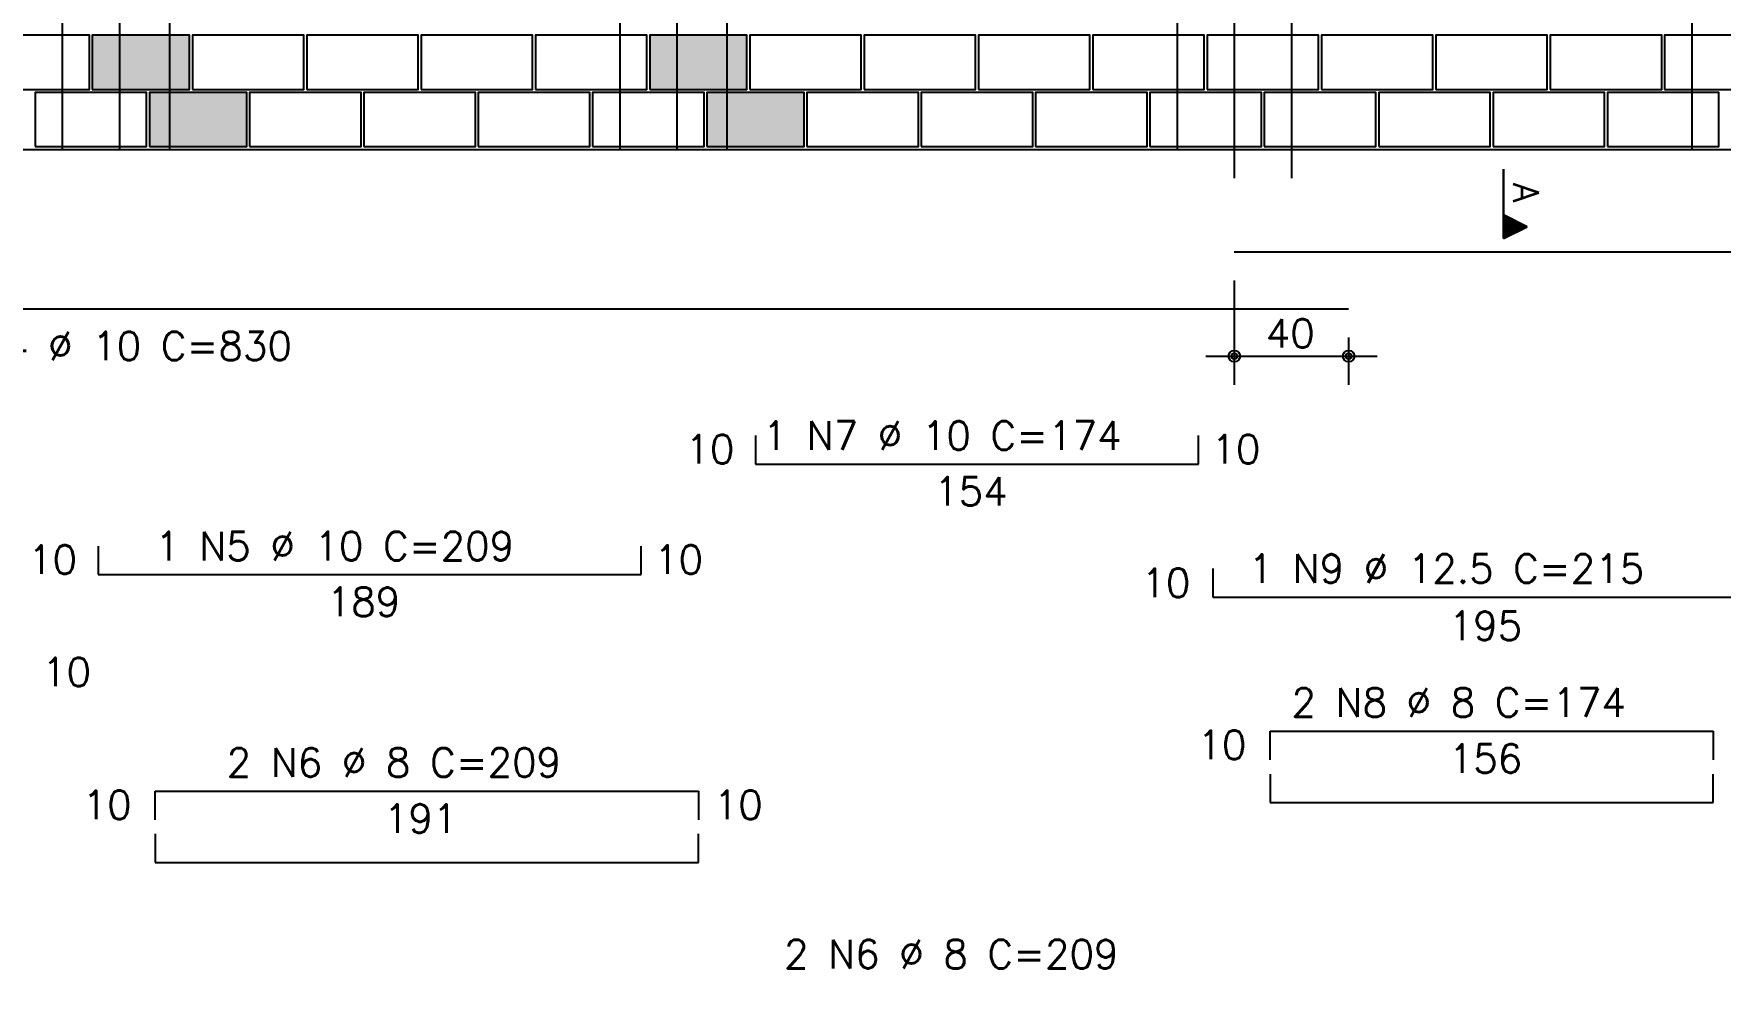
# Model space of a CAD drawing. Extents: x -1.9 to 86, y -1.6 to 60.9.
# Drawn here: x 14.34 to 26.14, y 26.33 to 32.92 of the extents above; entities that cross this region are included whole.
import ezdxf

# ---------------------------------------------------------------- set-up
doc = ezdxf.new("R2010")
doc.units = 0
doc.header["$MEASUREMENT"] = 0
for name, color, linetype in [('PENA_01', 1, 'CONTINUOUS'), ('PENA_02', 2, 'CONTINUOUS'), ('PENA_03', 3, 'CONTINUOUS'), ('PENA_05', 5, 'CONTINUOUS'), ('PENA_21', 100, 'CONTINUOUS')]:
    doc.layers.add(name, color=color, linetype=linetype)
doc.styles.get("Standard").update_dxf_attribs({"font": 'ROMANS.SHX'})

msp = doc.modelspace()

# ---------------------------------------------------------------- linework, layer by layer
at = {"layer": 'PENA_01', "linetype": 'Continuous'}
for p, q in [((22.741532, 31.195211), (22.741532, 30.464942)), ((23.541532, 30.795211), (23.541532, 30.464942)), ((22.541532, 30.664942), (23.741532, 30.664942))]:
    msp.add_line(p, q, dxfattribs=at)
at = {"layer": 'PENA_02', "linetype": 'Continuous'}
msp.add_line((6.551532, 32.110798), (54.831532, 32.110798), dxfattribs=at)
for points in [[(13.951532, 32.530798), (14.731532, 32.530798), (14.731532, 32.910798), (13.951532, 32.910798), (13.951532, 32.530798)], [(14.751532, 32.530798), (15.431532, 32.530798), (15.431532, 32.910798), (14.751532, 32.910798), (14.751532, 32.530798)], [(15.451532, 32.530798), (16.231532, 32.530798), (16.231532, 32.910798), (15.451532, 32.910798), (15.451532, 32.530798)], [(16.251532, 32.530798), (17.031532, 32.530798), (17.031532, 32.910798), (16.251532, 32.910798), (16.251532, 32.530798)], [(17.051532, 32.530798), (17.831532, 32.530798), (17.831532, 32.910798), (17.051532, 32.910798), (17.051532, 32.530798)], [(17.851532, 32.530798), (18.631532, 32.530798), (18.631532, 32.910798), (17.851532, 32.910798), (17.851532, 32.530798)], [(18.651532, 32.530798), (19.331532, 32.530798), (19.331532, 32.910798), (18.651532, 32.910798), (18.651532, 32.530798)], [(19.351532, 32.530798), (20.131532, 32.530798), (20.131532, 32.910798), (19.351532, 32.910798), (19.351532, 32.530798)], [(20.151532, 32.530798), (20.931532, 32.530798), (20.931532, 32.910798), (20.151532, 32.910798), (20.151532, 32.530798)], [(20.951532, 32.530798), (21.731532, 32.530798), (21.731532, 32.910798), (20.951532, 32.910798), (20.951532, 32.530798)], [(21.751532, 32.530798), (22.531532, 32.530798), (22.531532, 32.910798), (21.751532, 32.910798), (21.751532, 32.530798)], [(22.551532, 32.530798), (23.331532, 32.530798), (23.331532, 32.910798), (22.551532, 32.910798), (22.551532, 32.530798)], [(23.351532, 32.530798), (24.131532, 32.530798), (24.131532, 32.910798), (23.351532, 32.910798), (23.351532, 32.530798)], [(24.151532, 32.530798), (24.931532, 32.530798), (24.931532, 32.910798), (24.151532, 32.910798), (24.151532, 32.530798)], [(24.951532, 32.530798), (25.731532, 32.530798), (25.731532, 32.910798), (24.951532, 32.910798), (24.951532, 32.530798)], [(25.751532, 32.530798), (26.531532, 32.530798), (26.531532, 32.910798), (25.751532, 32.910798), (25.751532, 32.530798)], [(14.351532, 32.130798), (15.131532, 32.130798), (15.131532, 32.510798), (14.351532, 32.510798), (14.351532, 32.130798)], [(15.151532, 32.130798), (15.831532, 32.130798), (15.831532, 32.510798), (15.151532, 32.510798), (15.151532, 32.130798)], [(15.851532, 32.130798), (16.631532, 32.130798), (16.631532, 32.510798), (15.851532, 32.510798), (15.851532, 32.130798)], [(16.651532, 32.130798), (17.431532, 32.130798), (17.431532, 32.510798), (16.651532, 32.510798), (16.651532, 32.130798)], [(17.451532, 32.130798), (18.231532, 32.130798), (18.231532, 32.510798), (17.451532, 32.510798), (17.451532, 32.130798)], [(18.251532, 32.130798), (19.031532, 32.130798), (19.031532, 32.510798), (18.251532, 32.510798), (18.251532, 32.130798)], [(19.051532, 32.130798), (19.731532, 32.130798), (19.731532, 32.510798), (19.051532, 32.510798), (19.051532, 32.130798)], [(19.751532, 32.130798), (20.531532, 32.130798), (20.531532, 32.510798), (19.751532, 32.510798), (19.751532, 32.130798)], [(20.551532, 32.130798), (21.331532, 32.130798), (21.331532, 32.510798), (20.551532, 32.510798), (20.551532, 32.130798)], [(21.351532, 32.130798), (22.131532, 32.130798), (22.131532, 32.510798), (21.351532, 32.510798), (21.351532, 32.130798)], [(22.151532, 32.130798), (22.931532, 32.130798), (22.931532, 32.510798), (22.151532, 32.510798), (22.151532, 32.130798)], [(22.951532, 32.130798), (23.731532, 32.130798), (23.731532, 32.510798), (22.951532, 32.510798), (22.951532, 32.130798)], [(23.751532, 32.130798), (24.531532, 32.130798), (24.531532, 32.510798), (23.751532, 32.510798), (23.751532, 32.130798)], [(24.551532, 32.130798), (25.331532, 32.130798), (25.331532, 32.510798), (24.551532, 32.510798), (24.551532, 32.130798)], [(25.351532, 32.130798), (26.131532, 32.130798), (26.131532, 32.510798), (25.351532, 32.510798), (25.351532, 32.130798)]]:
    msp.add_lwpolyline(points, dxfattribs=at)
for centre, radius in [((22.741532, 30.664942), 0.04), ((22.741532, 30.664942), 0.02), ((23.541532, 30.664942), 0.04), ((23.541532, 30.664942), 0.02)]:
    msp.add_circle(centre, radius, dxfattribs=at)
at = {"layer": 'PENA_03', "linetype": 'Continuous'}
for p, q in [((24.624999, 31.973733), (24.624999, 31.487351)), ((24.625695, 31.652936), (24.625695, 31.973733)), ((24.790932, 31.570317), (24.625694, 31.652936)), ((24.625695, 31.488479), (24.625695, 31.652156)), ((24.789371, 31.570317), (24.625695, 31.652156)), ((24.637763, 31.493733), (24.637763, 31.646902)), ((24.650527, 31.500115), (24.650527, 31.64052)), ((24.663291, 31.506497), (24.663291, 31.634138)), ((24.676055, 31.512879), (24.676055, 31.627756)), ((24.624999, 31.487351), (24.790932, 31.570317)), ((24.625694, 31.488479), (24.789371, 31.570317)), ((24.688819, 31.519261), (24.688819, 31.621374)), ((24.701583, 31.525643), (24.701583, 31.614992)), ((24.714347, 31.532025), (24.714347, 31.60861)), ((24.727111, 31.538407), (24.727111, 31.602228)), ((24.739875, 31.544789), (24.739875, 31.595846)), ((24.752639, 31.551171), (24.752639, 31.589464)), ((24.765404, 31.557553), (24.765404, 31.583082)), ((24.778168, 31.563935), (24.778168, 31.576699)), ((22.741532, 31.395211), (22.741532, 31.395211)), ((23.541532, 30.995211), (23.541532, 30.995211))]:
    msp.add_line(p, q, dxfattribs=at)
at = {"layer": 'PENA_05', "linetype": 'Continuous'}
for p, q in [((22.741532, 31.395211), (39.531532, 31.395211)), ((6.951532, 30.995211), (23.541532, 30.995211)), ((19.391532, 30.109322), (19.391532, 29.909322)), ((22.491532, 29.909322), (22.491532, 30.109322)), ((19.391532, 29.909322), (22.491532, 29.909322)), ((14.791532, 29.33665), (14.791532, 29.13665)), ((18.591532, 29.13665), (18.591532, 29.33665)), ((22.591532, 29.178734), (22.591532, 28.978734)), ((14.791532, 29.13665), (18.591532, 29.13665)), ((22.591532, 28.978734), (26.491532, 28.978734)), ((22.991532, 27.841817), (22.991532, 28.041817)), ((22.991532, 28.041817), (26.091532, 28.041817)), ((26.091532, 28.041817), (26.091532, 27.841817)), ((22.991532, 27.741817), (22.991532, 27.541817)), ((26.091532, 27.541817), (26.091532, 27.741817)), ((15.191532, 27.422265), (15.191532, 27.622265)), ((15.191532, 27.622265), (18.991532, 27.622265)), ((18.991532, 27.622265), (18.991532, 27.422265)), ((22.991532, 27.541817), (26.091532, 27.541817)), ((15.191532, 27.322265), (15.191532, 27.122265)), ((18.991532, 27.122265), (18.991532, 27.322265)), ((15.191532, 27.122265), (18.991532, 27.122265))]:
    msp.add_line(p, q, dxfattribs=at)
for points in [[(14.541532, 38.350798), (14.541532, 32.110798)], [(14.941532, 38.350798), (14.941532, 32.110798)], [(15.291532, 38.350798), (15.291532, 32.110798)], [(18.441532, 38.350798), (18.441532, 32.110798)], [(18.841532, 38.350798), (18.841532, 32.110798)], [(19.191532, 38.350798), (19.191532, 32.110798)], [(22.341532, 38.350798), (22.341532, 32.110798)], [(22.741532, 38.350798), (22.741532, 31.910798)], [(23.141532, 38.350798), (23.141532, 31.910798)], [(25.941532, 38.350798), (25.941532, 32.110798)]]:
    msp.add_lwpolyline(points, dxfattribs=at)
at = {"layer": 'PENA_21', "linetype": 'Continuous'}
for points in [[(14.751532, 32.530798), (15.431532, 32.530798), (15.431532, 32.910798), (14.751532, 32.910798), (14.751532, 32.530798)], [(18.651532, 32.530798), (19.331532, 32.530798), (19.331532, 32.910798), (18.651532, 32.910798), (18.651532, 32.530798)], [(15.151532, 32.130798), (15.831532, 32.130798), (15.831532, 32.510798), (15.151532, 32.510798), (15.151532, 32.130798)], [(19.051532, 32.130798), (19.731532, 32.130798), (19.731532, 32.510798), (19.051532, 32.510798), (19.051532, 32.130798)]]:
    msp.add_lwpolyline(points, dxfattribs=at)
for points in [[(14.751532, 32.530798), (15.431532, 32.530798), (15.431532, 32.910798)], [(14.751532, 32.530798), (15.431532, 32.910798), (14.751532, 32.910798)], [(14.751532, 32.530798), (14.751532, 32.910798), (14.751532, 32.530798)], [(18.651532, 32.530798), (19.331532, 32.530798), (19.331532, 32.910798)], [(18.651532, 32.530798), (19.331532, 32.910798), (18.651532, 32.910798)], [(18.651532, 32.530798), (18.651532, 32.910798), (18.651532, 32.530798)], [(15.151532, 32.130798), (15.831532, 32.130798), (15.831532, 32.510798)], [(15.151532, 32.130798), (15.831532, 32.510798), (15.151532, 32.510798)], [(15.151532, 32.130798), (15.151532, 32.510798), (15.151532, 32.130798)], [(19.051532, 32.130798), (19.731532, 32.130798), (19.731532, 32.510798)], [(19.051532, 32.130798), (19.731532, 32.510798), (19.051532, 32.510798)], [(19.051532, 32.130798), (19.051532, 32.510798), (19.051532, 32.130798)]]:
    msp.add_solid(points, dxfattribs=at)

# ---------------------------------------------------------------- texts
at = {"layer": 'PENA_03', "linetype": 'Continuous'}
msp.add_text('A', height=0.18, rotation=270, dxfattribs=at).set_placement((24.692028, 31.877179))
for s, p in [('40', (22.961532, 30.724942)), ('1 N4 %%c 10 C=830', (13.636741, 30.636244)), ('1 N7 %%c 10 C=174', (19.441532, 30.009322)), ('10', (18.901532, 29.914322)), ('10', (22.581532, 29.914322)), ('154', (20.641532, 29.619322)), ('1 N5 %%c 10 C=209', (15.191532, 29.23665)), ('10', (14.301532, 29.14165)), ('10', (18.681532, 29.14165)), ('1 N9 %%c 12.5 C=215', (22.841532, 29.078734)), ('10', (22.091532, 28.978734)), ('189', (16.391532, 28.84665)), ('195', (24.241532, 28.678734)), ('10', (14.399532, 28.355359)), ('2 N8 %%c 8 C=174', (23.141532, 28.141817)), ('10', (22.483532, 27.845817)), ('2 N6 %%c 8 C=209', (15.691532, 27.722265)), ('156', (24.241532, 27.749817)), ('10', (14.683532, 27.426265)), ('10', (19.099532, 27.426265)), ('191', (16.791532, 27.330265)), ('2 N6 %%c 8 C=209', (19.591532, 26.381782))]:
    msp.add_text(s, height=0.2, dxfattribs=at).set_placement(p)

doc.saveas('drawing.dxf')
